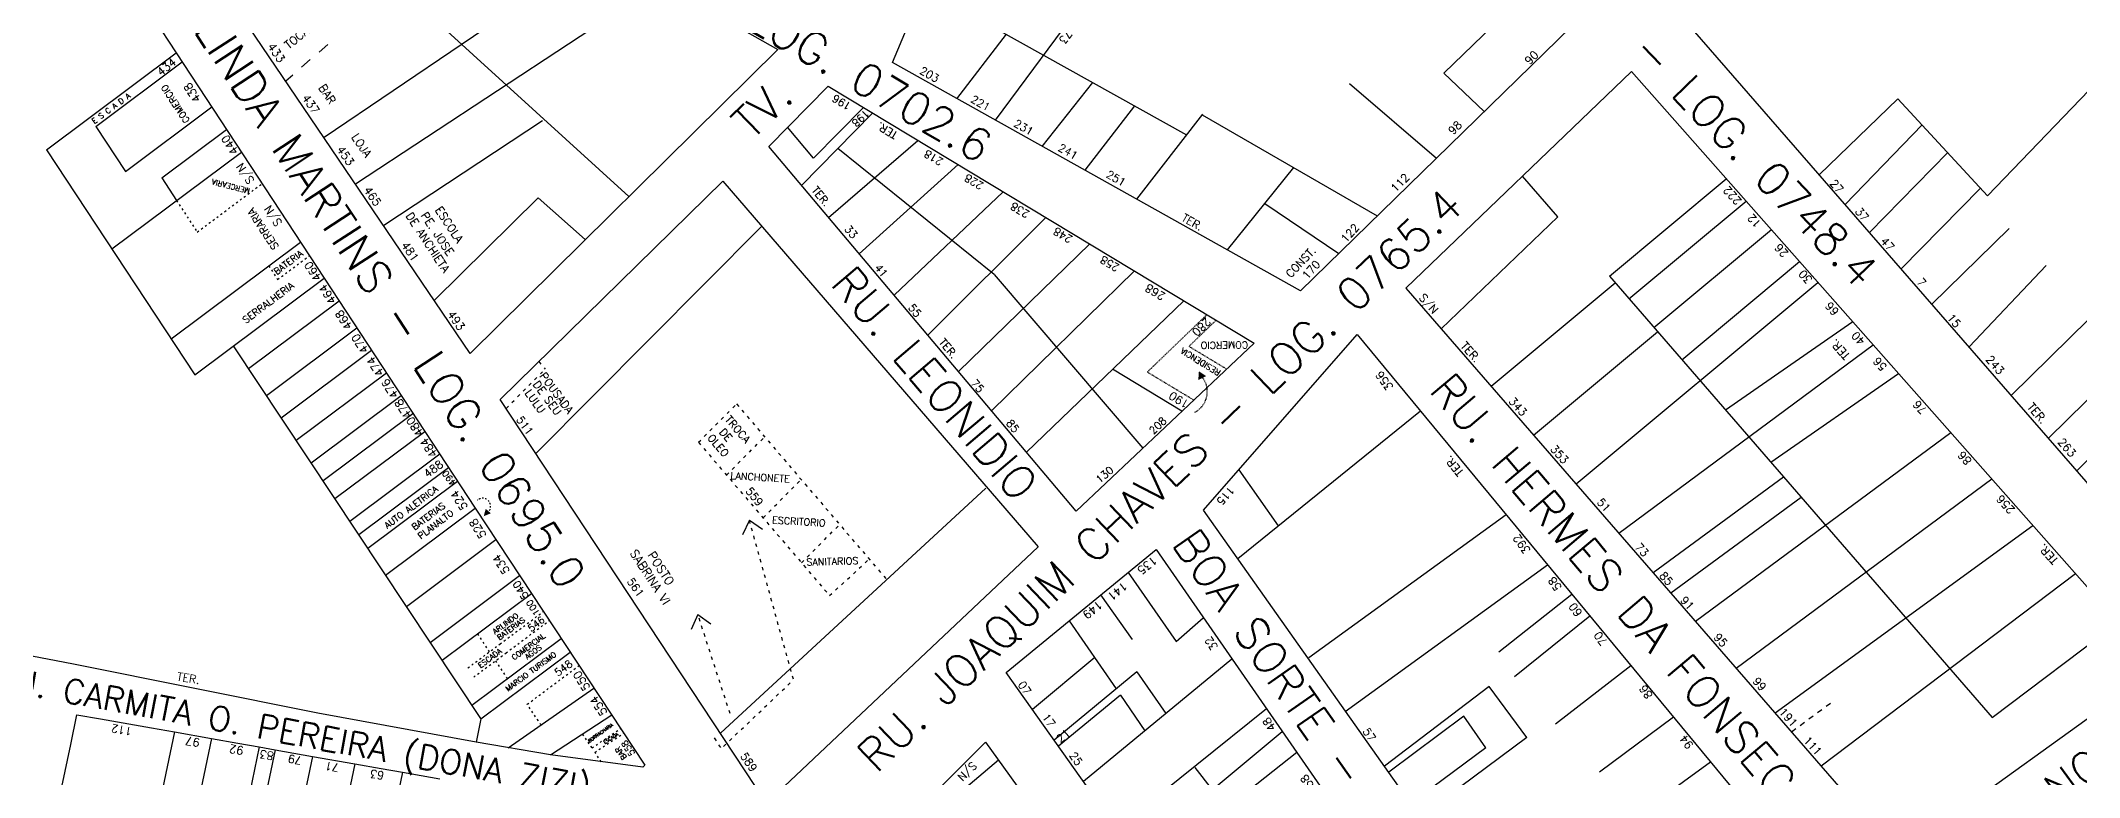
# Model space of a CAD drawing. Extents: x 714896 to 749292, y 8417558 to 8447149.
# Drawn here: x 739673.9 to 740052.2, y 8425195.8 to 8425332.4 of the extents above; entities that cross this region are included whole.
import ezdxf

# ---------------------------------------------------------------- set-up
doc = ezdxf.new("R2010")
doc.units = 0
doc.header["$MEASUREMENT"] = 0
doc.linetypes.add('ACAD_ISO03W100', pattern=[30, 12, -18])
for name, color, linetype in [('LOTE', 7, 'CONTINUOUS'), ('NUM-PORTA', 7, 'CONTINUOUS'), ('QUADRA', 6, 'CONTINUOUS'), ('TEXTO', 7, 'CONTINUOUS'), ('TEXTODERUA', 3, 'CONTINUOUS')]:
    doc.layers.add(name, color=color, linetype=linetype)
doc.styles.add('ROMANS', font='ROMANS.SHX', dxfattribs={"height": 1.5})

msp = doc.modelspace()

# ---------------------------------------------------------------- hatches: boundary and pattern name
at = {"layer": 'LOTE'}
h = msp.add_hatch(color=7, dxfattribs=at)
h.paths.add_polyline_path([(739888.85, 8425271.11), (739888.74, 8425269.49), (739890.2, 8425270.21)])
h.paths.add_polyline_path([(739887.67, 8425270.75), (739889.87, 8425271.83), (739889.68, 8425272.2), (739887.48, 8425271.13)], flags=9)
msp.add_hatch(color=7, dxfattribs=at).paths.add_polyline_path([(739756.14, 8425244.23), (739757.44, 8425244.76), (739756.49, 8425245.6)])

# ---------------------------------------------------------------- linework, layer by layer
at = {"layer": 'LOTE', "color": 7}
for p, q in [((739718.91, 8425361.88, 510.85), (739783.07, 8425303.5, 512.98)), ((739851.11, 8425317.66, 511.91), (739875.53, 8425350.68, 514.34)), ((739777.98, 8425349.3, 511.31), (739726.52, 8425314.43, 510.7)), ((739789, 8425343.08, 511.31), (739732.35, 8425305.83, 510.7)), ((739953.31, 8425344.8, 513.8), (739934.3, 8425326.36, 512.89)), ((739843.95, 8425321.66, 511.91), (739853.12, 8425333.61, 512.88)), ((740035.23, 8425303.65, 514.77), (740062.44, 8425331.97, 515.38)), ((739859.78, 8425312.82, 511.91), (739869.19, 8425324.63, 512.7)), ((739916.78, 8425324.49, 512.94), (739932.93, 8425310.63, 512.48)), ((739934.3, 8425326.36, 512.89), (739941.79, 8425319.27, 512.48)), ((739817.35, 8425310.65), (739826.59, 8425320.03, 513.55)), ((739876.92, 8425320.31, 512.6), (739867.67, 8425308.4, 511.91)), ((740003.96, 8425307.56, 514.27), (740018.57, 8425321.66, 514.75)), ((740018.57, 8425321.66, 514.75), (740035.23, 8425303.65, 514.77)), ((739767.05, 8425317.54, 511.02), (739737.56, 8425298.15, 510.7)), ((739817.35, 8425310.65), (739812.53, 8425316.36)), ((739815.09, 8425305.58, 512.72), (739828.3, 8425319, 513.55)), ((739889.53, 8425318.8, 512.82), (739877.27, 8425303.03, 511.91)), ((739889.44, 8425318.69, 512.74), (739921.95, 8425299.93, 512.48)), ((740023.05, 8425316.82, 514.76), (740008.76, 8425302.05, 514.27)), ((739820.11, 8425299.63, 512.72), (739836.71, 8425313.93, 513.55)), ((739850.84, 8425289.05, 513.38), (739821.83, 8425312.42, 513.3)), ((739825.81, 8425292.89, 512.72), (739844.18, 8425309.43, 513.55)), ((739894.15, 8425293.61, 511.91), (739906.46, 8425308.87, 512.93)), ((740027.83, 8425311.65, 514.77), (740013.28, 8425296.86, 514.27)), ((739832.27, 8425285.23, 512.72), (739852.51, 8425304.41, 513.55)), ((739965.03, 8425288.74, 513.25), (739986.73, 8425306.81, 513.27)), ((740033.93, 8425305.05, 514.77), (740019.16, 8425290.11, 514.27)), ((739746.96, 8425284.28, 510.7), (739766.21, 8425303.29, 513.01)), ((739766.21, 8425303.29, 512.04), (739774.98, 8425295.52, 512.98)), ((739901.08, 8425302.2, 512.49), (739914.8, 8425292.96, 512.48)), ((739968.65, 8425284.56, 513.25), (739990.4, 8425302.67, 513.27)), ((739765.85, 8425255.89, 510.56), (739807.68, 8425297.98, 514.18)), ((739838.52, 8425277.83, 512.72), (739860.46, 8425299.62, 513.55)), ((739973.29, 8425279.22, 513.25), (739995.09, 8425297.37, 513.27)), ((740039.24, 8425297.6, 514.75), (740024.89, 8425283.53, 514.27)), ((739868.59, 8425294.72, 513.55), (739844.22, 8425271.07, 512.72)), ((739876.88, 8425289.72, 513.55), (739850.39, 8425263.77, 512.72)), ((739978.49, 8425273.24, 513.25), (740000.34, 8425291.44, 513.27)), ((740046.07, 8425290.73, 514.74), (740031.78, 8425275.63, 514.27)), ((739850.84, 8425289.05, 513.38), (739878.44, 8425256.84, 514.34)), ((739943.1, 8425268.32, 513.23), (739966.11, 8425287.48, 513.25)), ((739958.84, 8425250.21, 513.23), (740003.74, 8425287.59, 513.27)), ((739886.05, 8425284.19, 513.55), (739856.86, 8425256.1, 512.72)), ((739950.97, 8425259.26, 513.23), (739973.98, 8425278.43, 513.25)), ((740010.19, 8425280.3, 513.27), (739986.59, 8425263.91, 513.34)), ((740054.02, 8425280.77, 514.69), (740039.62, 8425266.62, 514.27)), ((739966.81, 8425241.05, 513.23), (740014, 8425275.99, 513.27)), ((739994.98, 8425254.24, 513.36), (740018.7, 8425270.69, 513.27)), ((740060.92, 8425272.85, 514.69), (740046.52, 8425258.7, 514.27)), ((740066.18, 8425266.81, 514.69), (740051.78, 8425252.67, 514.27)), ((739981, 8425224.73, 513.23), (740028.37, 8425259.76, 513.27)), ((739903.65, 8425242.47), (739896.31, 8425252.85)), ((739973.13, 8425233.78, 513.23), (739997.36, 8425251.5, 513.39)), ((739800.05, 8425204, 510.56), (739849.29, 8425249.41, 514.18)), ((739976.41, 8425230.01, 513.23), (740000.64, 8425247.73, 513.39)), ((739988.53, 8425216.07, 513.23), (740036, 8425251.14, 513.27)), ((739995.77, 8425207.74, 513.23), (740043.62, 8425242.53, 513.27)), ((739875.7, 8425233.79, 526.37), (739884.61, 8425220.98, 518.79)), ((739915.99, 8425208.03, 514.78), (739953.55, 8425235.2, 516.45)), ((740004.31, 8425197.92, 513.23), (740051.54, 8425233.58, 513.27)), ((739876.5, 8425221.37, 521.3), (739870.65, 8425229.65, 526.37)), ((739944.54, 8425219.1, 516.05), (739958.04, 8425229.77, 516.81)), ((739884.61, 8425220.98, 518.79), (739889.64, 8425225.37, 514.87)), ((739947.44, 8425214.47, 516.06), (739961.4, 8425225.72, 516.81)), ((739864.77, 8425224.84, 526.35), (739873.49, 8425212.19, 521.33)), ((740036.08, 8425206.92), (740059.5, 8425224.59, 513.27)), ((739869.51, 8425218.01, 522.48), (739857.95, 8425208.4, 521.22)), ((739894.97, 8425217.69, 514.87), (739867.43, 8425195.03, 521.22)), ((739877.36, 8425215.38, 521.36), (739861.98, 8425202.71, 521.22)), ((739877.36, 8425215.38, 521.36), (739882.72, 8425207.61, 518.28)), ((739955.06, 8425205.71, 516.14), (739969.01, 8425216.53, 516.81)), ((739874.28, 8425211.04, 521.33), (739862.79, 8425201.57, 521.22)), ((739874.28, 8425211.04, 520.87), (739878.84, 8425204.42, 518.23)), ((739942.71, 8425212.64, 515.98), (739923.28, 8425197.89, 515.13)), ((739949.7, 8425203.19, 516.31), (739942.71, 8425212.64, 515.98)), ((739901.37, 8425208.48, 514.87), (739873.66, 8425186.24, 521.22)), ((739938.01, 8425207.11, 515.83), (739924.08, 8425196.75, 515.13)), ((739963.22, 8425196.83, 516.25), (739976.9, 8425206.99, 516.81)), ((739891.3, 8425193.49, 519.41), (739904.28, 8425204.3, 514.87)), ((739949.7, 8425203.19, 516.12), (739929.93, 8425188.48, 515.13)), ((739851.64, 8425198.96, 525.82), (739843.55, 8425192.14, 524.89)), ((739907, 8425200.38, 514.87), (739879.18, 8425178.47, 521.22)), ((739942.13, 8425201.29, 515.83), (739928.2, 8425190.93, 515.13)), ((739963.77, 8425184.15, 516.21), (739983.79, 8425198.68, 516.81)), ((739888.08, 8425197.63, 519.64), (739891.3, 8425193.49, 519.02))]:
    msp.add_line(p, q, dxfattribs=at)
at = {"layer": 'LOTE', "color": 7, "linetype": 'ACAD_ISO03W100', "ltscale": 0.005}
for p, q in [((739890.34, 8425281.61, 513.55), (739879.27, 8425270.96, 513.23)), ((739892.05, 8425280.58, 513.55), (739887, 8425275.72, 513.55))]:
    msp.add_line(p, q, dxfattribs=at)
at = {"layer": 'LOTE', "color": 7, "linetype": 'ACAD_ISO03W100', "ltscale": 0.05}
for p, q in [((739760.29, 8425264.22), (739767.53, 8425271.5)), ((739820.31, 8425229.49, 514.18), (739827.66, 8425236.27, 514.73))]:
    msp.add_line(p, q, dxfattribs=at)
at = {"layer": 'LOTE', "color": 7, "ltscale": 0.1}
for p, q in [((740002.02, 8425206.62, 513.29), (740002.83, 8425207.21, 513.31)), ((740003.63, 8425207.8, 513.32), (740004.44, 8425208.38, 513.33)), ((740005.24, 8425208.97, 513.34), (740006.05, 8425209.55, 513.34)), ((739998.81, 8425204.24, 513.23), (739999.61, 8425204.84, 513.25)), ((740000.42, 8425205.44, 513.27), (740001.22, 8425206.03, 513.28))]:
    msp.add_line(p, q, dxfattribs=at)
at = {"layer": 'LOTE', "color": 7, "flags": 128}
for points in [[(739837.78, 8425342.18), (739886.53, 8425314.94)], [(739933.84, 8425278.97), (739955.48, 8425299.74), (739948.92, 8425307.29)], [(739805.43, 8425243.49), (739804.17, 8425240.76)], [(739805.43, 8425243.49), (739807.85, 8425241.81)], [(739795.88, 8425225.97), (739794.62, 8425223.24)], [(739795.88, 8425225.97), (739798.29, 8425224.29)]]:
    msp.add_lwpolyline(points, dxfattribs=at)
at = {"layer": 'LOTE', "color": 7, "ltscale": 0.1}
for points in [[(739725.57, 8425330.3), (739727.22, 8425331.68)], [(739722.31, 8425327.51), (739723.94, 8425328.91)], [(739719.39, 8425324.94), (739720.71, 8425326.11)]]:
    msp.add_lwpolyline(points, dxfattribs=at)
at = {"layer": 'LOTE', "color": 7, "linetype": 'CONTINUOUS', "elevation": 510, "flags": 128}
for points in [[(739675.01, 8425312.18), (739699.06, 8425330.14)], [(739684.12, 8425316.5), (739700.16, 8425328.47)], [(739689.65, 8425308.16), (739705.68, 8425320.13)], [(739684.12, 8425316.5), (739689.65, 8425308.16)], [(739696.37, 8425306.95), (739708.4, 8425315.93)], [(739675.01, 8425312.18), (739702.52, 8425270.44)], [(739687.12, 8425293.82), (739711.15, 8425311.76)], [(739696.37, 8425306.95), (739699.12, 8425302.78)], [(739698.12, 8425277.12), (739722.13, 8425295.04)], [(739702.52, 8425270.44), (739726.53, 8425288.36)], [(739712.48, 8425271.64), (739729.27, 8425284.18)], [(739715.8, 8425266.64), (739732.57, 8425279.17)], [(739755.57, 8425206.71), (739709.71, 8425275.81)], [(739718.56, 8425262.48), (739735.31, 8425274.99)], [(739721.32, 8425258.31), (739738.06, 8425270.81)], [(739724.09, 8425254.15), (739740.81, 8425266.63)], [(739726.3, 8425250.82), (739743, 8425263.29)], [(739728.51, 8425247.49), (739745.2, 8425259.95)], [(739731.27, 8425243.32), (739747.95, 8425255.77)], [(739732.93, 8425240.82), (739749.59, 8425253.26)], [(739734.59, 8425238.32), (739751.24, 8425250.75)], [(739737.91, 8425233.32), (739754.54, 8425245.74)], [(739741.78, 8425227.49), (739758.38, 8425239.89)], [(739746.2, 8425220.83), (739762.78, 8425233.21)], [(739748.41, 8425217.5), (739765, 8425229.88)], [(739753.94, 8425209.17), (739770.49, 8425221.53)], [(739755.56, 8425206.64), (739772.16, 8425219.03)], [(739760.66, 8425201.25), (739776.58, 8425212.36)], [(739755.56, 8425206.64), (739754.73, 8425202.31)], [(739768.53, 8425199.94), (739779.9, 8425207.36)]]:
    msp.add_lwpolyline(points, dxfattribs=at)
at = {"layer": 'LOTE', "color": 7, "linetype": 'ACAD_ISO03W100', "ltscale": 0.03, "elevation": 510, "flags": 128}
for points in [[(739702.97, 8425296.93), (739714.99, 8425305.91)], [(739699.12, 8425302.78), (739702.97, 8425296.93)], [(739716.23, 8425290.64), (739717.88, 8425288.13)], [(739717.88, 8425288.13), (739723.78, 8425292.54)], [(739759.16, 8425220.54), (739767.2, 8425226.54)], [(739757.22, 8425219.09), (739755.01, 8425222.42)], [(739760.28, 8425218.88), (739768.32, 8425224.88)], [(739753.18, 8425216.08), (739759.16, 8425220.54)], [(739754.26, 8425214.38), (739760.28, 8425218.88)], [(739760.55, 8425214.1), (739758.34, 8425217.43)], [(739764.21, 8425209.35), (739773.82, 8425216.53)], [(739766.76, 8425205.51), (739764.21, 8425209.35)], [(739776.22, 8425201.27), (739774.51, 8425203.84)], [(739776.22, 8425201.27), (739781.59, 8425204.88)], [(739776.77, 8425200.43), (739782.1, 8425204.02)], [(739777.93, 8425198.69), (739776.77, 8425200.43)]]:
    msp.add_lwpolyline(points, dxfattribs=at)
at = {"layer": 'LOTE', "color": 7, "linetype": 'CONTINUOUS', "flags": 128}
for points in [[(739965.03, 8425288.74), (740036.08, 8425206.92)], [(739929.96, 8425263.71), (739896.07, 8425236.35)], [(739945.9, 8425244.45), (739909.28, 8425217.98)], [(739698.71, 8425204.21), (739693.86, 8425180.92)], [(739705.61, 8425203), (739701.67, 8425184.1)], [(739714.47, 8425201.43), (739710.53, 8425182.54)], [(739717.42, 8425200.91), (739713.49, 8425182.02)], [(739724.32, 8425199.69), (739720.38, 8425180.8)], [(739732.19, 8425198.3), (739728.26, 8425179.41)], [(739741.06, 8425196.73), (739737.91, 8425181.62)]]:
    msp.add_lwpolyline(points, dxfattribs=at)
at = {"layer": 'LOTE', "color": 7, "linetype": 'ACAD_ISO03W100', "ltscale": 0.005, "flags": 128}
for points, elevation in [([(739893.98, 8425271.52), (739887, 8425275.72)], 513.55), ([(739887.89, 8425265.77), (739879.27, 8425270.96)], 514.34)]:
    msp.add_lwpolyline(points, dxfattribs=dict(at, elevation=elevation))
at = {"layer": 'LOTE', "color": 7, "linetype": 'ACAD_ISO03W100', "ltscale": 0.05, "flags": 128}
for points in [[(739766.34, 8425272.89), (739767.53, 8425271.5)], [(739798.92, 8425203.1), (739800.18, 8425201.1), (739813.62, 8425213.9), (739805.43, 8425243.49)], [(739801.86, 8425207.61), (739795.88, 8425225.97)]]:
    msp.add_lwpolyline(points, dxfattribs=at)
at = {"layer": 'LOTE', "color": 7, "flags": 128}
for points, elevation in [([(739885.71, 8425263.71), (739872.83, 8425271.47)], 514.34), ([(739942.13, 8425201.29), (739938.01, 8425207.11)], 515.83)]:
    msp.add_lwpolyline(points, dxfattribs=dict(at, elevation=elevation))
at = {"layer": 'LOTE', "color": 7, "linetype": 'ACAD_ISO03W100', "ltscale": 0.05, "elevation": 514.18, "flags": 128}
for points in [[(739795.99, 8425257.93), (739803.06, 8425265.04)], [(739803.06, 8425265.04), (739830.91, 8425232.47)], [(739795.99, 8425257.93), (739820.31, 8425229.49)], [(739801.19, 8425251.85), (739808.26, 8425258.96)], [(739807.97, 8425243.93), (739815.03, 8425251.04)], [(739815.11, 8425235.57), (739822.18, 8425242.68)]]:
    msp.add_lwpolyline(points, dxfattribs=at)
at = {"layer": 'LOTE', "color": 7, "linetype": 'ACAD_ISO03W100', "ltscale": 0.006}
msp.add_arc((739886.12, 8425267.32), 4.29, 297.8256, 42.1212, dxfattribs=at)
at = {"layer": 'LOTE', "color": 7, "linetype": 'ACAD_ISO03W100', "ltscale": 0.02}
msp.add_arc((739755.91, 8425246.05), 1.5, 306.7409, 131.5923, dxfattribs=at)
at = {"layer": 'QUADRA', "linetype": 'CONTINUOUS', "elevation": 510}
msp.add_lwpolyline([(739626.69, 8425440.34), (739661.71, 8425386.96), (739699.06, 8425330.14), (739726.53, 8425288.36), (739754.54, 8425245.74), (739786.03, 8425198.08), (739785.68, 8425197.66), (739768.53, 8425199.94), (739754.73, 8425202.31), (739725.34, 8425207.67), (739679.99, 8425216.8), (739633.24, 8425225.77), (739528.69, 8425269.38), (739544.31, 8425295.79), (739561.2, 8425325.42), (739586.54, 8425369.89), (739610.31, 8425411.59), (739626.69, 8425440.34)], close=True, dxfattribs=at)
at = {"layer": 'QUADRA', "color": 6}
for points in [[(739894.89, 8425403.92), (739960.52, 8425337.51), (739907.69, 8425286.04), (739831.97, 8425328.35), (739871.55, 8425422.52), (739894.89, 8425403.92)], [(739681.49, 8425380.86), (739697.36, 8425394.81), (739810.73, 8425330.81), (739753.62, 8425274.43), (739681.49, 8425380.86)], [(739809.03, 8425312.8), (739820.03, 8425323.99), (739899.08, 8425276.34), (739866.1, 8425245.17), (739809.03, 8425312.8)], [(739969.14, 8425326.69), (739927.28, 8425286.51), (740018.65, 8425181.43), (740066.94, 8425216.18), (739969.14, 8425326.69)], [(739800.5, 8425306.36), (739859.01, 8425238.52), (739808.61, 8425191.02), (739759.19, 8425265.89), (739800.5, 8425306.36)], [(740006.76, 8425170.94), (739964.34, 8425139.83), (739889.72, 8425245.33), (739918.25, 8425277.9), (740006.76, 8425170.94)], [(739953.13, 8425133.95), (739925.84, 8425112.65), (739853.1, 8425215.23), (739880.94, 8425238.07), (739953.13, 8425133.95)], [(739849.22, 8425202.31), (739918.2, 8425106.54), (739888.23, 8425085.18), (739823.44, 8425176.53), (739849.22, 8425202.31)]]:
    msp.add_lwpolyline(points, close=True, dxfattribs=at)
at = {"layer": 'QUADRA', "color": 6, "linetype": 'CONTINUOUS'}
msp.add_lwpolyline([(739977.96, 8425337.41), (740016.12, 8425370.29), (740062.44, 8425331.97), (740126.56, 8425258.2), (740078.03, 8425222.53), (739977.96, 8425337.41)], close=True, dxfattribs=at)
at = {"layer": 'QUADRA', "linetype": 'CONTINUOUS'}
msp.add_lwpolyline([(739677.84, 8425194.04), (739679.47, 8425201.89), (739680.62, 8425207.41), (739680.62, 8425207.41), (739685.03, 8425206.63), (739689.21, 8425205.89), (739694.47, 8425204.96), (739698.71, 8425204.21), (739705.61, 8425203), (739710.48, 8425202.14), (739714.47, 8425201.43), (739717.42, 8425200.91), (739724.32, 8425199.69), (739732.19, 8425198.3), (739737.12, 8425197.43), (739741.06, 8425196.73), (739747.95, 8425195.52)], dxfattribs=at)

# ---------------------------------------------------------------- texts
at = {"layer": 'NUM-PORTA', "color": 7, "style": 'ROMANS'}
for s, height, rotation, p in [('173', 1.452, 232.0097, (739865.08, 8425335.51)), ('433', 1.505, 304.621, (739715.93, 8425331.35)), ('434', 1.5, 38.9889, (739696.22, 8425325.74)), ('203', 1.452, 330.1302, (739836.87, 8425326.44)), ('90', 1.485, 45.2733, (739950.21, 8425327.85)), ('COMERCIO', 1.2, 123.3259, (739701.64, 8425317.62)), ('438', 1.5, 123.3259, (739703.7, 8425321.56)), ('E S C A D A', 1, 36.3573, (739683.86, 8425316.95)), ('437', 1.505, 304.6203, (739722.33, 8425321.82)), ('196', 1.424, 149.0839, (739824.48, 8425320.65)), ('221', 1.452, 330.1302, (739846.35, 8425321.14)), ('198', 1.4, 222.9686, (739826.92, 8425319.76)), ('231', 1.452, 329.8704, (739854.36, 8425316.64)), ('98', 1.485, 45.2733, (739936.02, 8425314.85)), ('440', 1.5, 123.3259, (739710.68, 8425311.88)), ('453', 1.505, 304.6152, (739728.77, 8425312.25)), ('218', 1.424, 149.0839, (739841.54, 8425310.37)), ('241', 1.452, 329.8495, (739862.59, 8425312.17)), ('S/N', 1.5, 123.4847, (739713.63, 8425306.47)), ('251', 1.452, 329.8495, (739871.5, 8425307.19)), ('MERCEARIA', 1, 165.57, (739712.83, 8425304.98)), ('465', 1.506, 304.6115, (739733.77, 8425304.73)), ('228', 1.423, 149.051, (739849.02, 8425305.89)), ('112', 1.485, 45.2272, (739925.35, 8425304.19)), ('222', 1.485, 132.3944, (739989.69, 8425302.78)), ('27', 1.498, 310.8261, (740005.82, 8425305.88)), ('SERRARIA', 1.4, 123.3259, (739718.18, 8425294.23)), ('S/N', 1.5, 123.4847, (739718.79, 8425298.61)), ('238', 1.423, 149.0537, (739857.57, 8425300.64)), ('37', 1.497, 310.8397, (740010.52, 8425300.69)), ('33', 1.435, 309.7663, (739822.96, 8425297.45)), ('248', 1.422, 149.0218, (739865.52, 8425296)), ('122', 1.478, 47.4971, (739916.15, 8425294.84)), ('12', 1.485, 132.387, (739993.32, 8425298.55)), ('481', 1.507, 304.5866, (739740.74, 8425294.49)), ('26', 1.485, 132.4244, (739998.36, 8425293.05)), ('47', 1.498, 310.8349, (740015.24, 8425295.17)), ('460', 1.5, 123.3259, (739726.09, 8425288.44)), ('41', 1.435, 309.7663, (739828.55, 8425290.26)), ('258', 1.422, 149.0282, (739874.23, 8425290.72)), ('170', 1.478, 47.4971, (739908.94, 8425288.05)), ('30', 1.485, 132.4494, (740002.83, 8425288.18)), ('464', 1.5, 123.3259, (739728.84, 8425284.17)), ('268', 1.5, 149.0282, (739882.77, 8425285.42)), ('7', 1.5, 310.8432, (740021.98, 8425287.57)), ('468', 1.5, 123.3259, (739731.83, 8425279.42)), ('493', 1.512, 304.4918, (739749.29, 8425281.71)), ('55', 1.435, 309.7663, (739834.8, 8425282.85)), ('66', 1.485, 132.4105, (740007.75, 8425282.25)), ('280', 1.5, 223.687, (739890.22, 8425281.2, -0.01)), ('40', 1.485, 132.4136, (740012.63, 8425276.75)), ('15', 1.499, 310.8316, (740027.58, 8425280.97)), ('470', 1.5, 123.3259, (739734.85, 8425275.02)), ('474', 1.5, 123.3259, (739737.7, 8425270.77)), ('356', 1.505, 126.8676, (739925.02, 8425268.22)), ('56', 1.485, 132.3918, (740016.64, 8425272)), ('476', 1.5, 123.3259, (739740.4, 8425266.66)), ('75', 1.432, 309.7218, (739846.45, 8425268.87)), ('190', 1.5, 148.4941, (739887.17, 8425265.42, -0.01)), ('478', 1.5, 123.3259, (739742.85, 8425262.93)), ('76', 1.485, 132.4188, (740024.03, 8425263.98)), ('480', 1.5, 123.3259, (739745.04, 8425259.61)), ('85', 1.431, 309.73, (739852.98, 8425261.42)), ('208', 1.395, 43.4214, (739880.39, 8425259.29)), ('484', 1.5, 123.3259, (739747.61, 8425255.69)), ('86', 1.485, 132.4188, (740032.36, 8425254.56)), ('488', 1.5, 36.1735, (739745.68, 8425251.26)), ('490', 1.2, 126.1735, (739751.09, 8425250.37)), ('130', 1.395, 40.3835, (739870.42, 8425250.23)), ('AUTO ALETRICA', 1.2, 36.9575, (739738.24, 8425241.84)), ('524', 1.5, 122.7282, (739753.24, 8425245.94)), ('256', 1.485, 132.4188, (740040.39, 8425245.49)), ('BATERIAS ', 1.2, 36.9575, (739743.33, 8425241.56, -510)), ('PLANALTO', 1.2, 36.9575, (739744.46, 8425239.9, -510)), ('51', 1.481, 311.9566, (739962.6, 8425246.74)), ('528', 1.5, 122.7282, (739756.69, 8425240.71)), ('392', 1.505, 126.0789, (739950.5, 8425237.91)), ('534', 1.5, 122.7282, (739761.03, 8425234.1)), ('135', 1.518, 218.1762, (739880.33, 8425236.91)), ('73', 1.481, 312.0227, (739969.67, 8425238.44)), ('58', 1.505, 126.0789, (739956.26, 8425231.08)), ('85', 1.481, 312.0078, (739974.18, 8425233.11)), ('540', 1.4, 122.7282, (739764.53, 8425229.42)), ('141', 1.527, 219.1757, (739874.79, 8425232.12)), ('91', 1.481, 312.0078, (739978.07, 8425228.55)), ('ARLINDO', 1, 36.3573, (739758.24, 8425222.28)), ('BATERIAS', 1, 36.3573, (739759.05, 8425221.18)), ('100', 1.2, 122.7282, (739766.59, 8425226.29)), ('546', 1.3, 38.2103, (739764.96, 8425222.7)), ('149', 1.529, 219.4232, (739870.16, 8425228.68)), ('60', 1.502, 126.0756, (739960.1, 8425226.27)), ('COMERCIAL', 1, 36.3573, (739761.77, 8425217.47)), ('32', 1.487, 124.9287, (739892.49, 8425219.99)), ('70', 1.501, 126.073, (739964.76, 8425220.93)), ('95', 1.5, 311.9837, (739984.25, 8425221.71)), ('ESCADA', 1, 36.3573, (739755.54, 8425216)), ('MARCIO TURISMO', 1, 36.3573, (739760.63, 8425211.67, 510)), ('AGOS', 1, 36.3573, (739764.21, 8425217.6)), ('548', 1.4, 36.602, (739769.89, 8425214.43)), ('550', 1.5, 122.3919, (739775.95, 8425212.46)), ('99', 1.481, 311.9837, (739991.51, 8425213.55)), ('554', 1.5, 124.0623, (739779.15, 8425207.85)), ('07', 1.474, 305.6562, (739855.18, 8425212.97)), ('86', 1.501, 126.0716, (739973.18, 8425211.04)), ('17', 1.469, 305.2856, (739859.67, 8425206.97)), ('48', 1.486, 124.8133, (739903.24, 8425205.01)), ('191', 1.482, 311.9778, (739996.41, 8425207.84)), ('112', 1.5, 170.181, (739690.95, 8425205.01, 509.61)), ('97', 1.546, 170.6955, (739703.53, 8425202.94, 509.61)), ('558', 1.2, 124.0623, (739784.28, 8425200.24)), ('21', 1.5, 39.999, (739863.16, 8425202.06)), ('57', 1.492, 304.652, (739919.14, 8425204.33)), ('94', 1.501, 126.0629, (739980.7, 8425201.74)), ('111', 1.482, 311.9704, (740000.93, 8425202.56)), ('92', 1.546, 170.6955, (739711.65, 8425201.47, 509.61)), ('83', 1.526, 170.5441, (739717.27, 8425200.46, 509.61)), ('79', 1.492, 170.1904, (739722.47, 8425199.61, 509.61)), ('71', 1.492, 170.1904, (739729.37, 8425198.28, 509.61)), ('589', 1.459, 304.4081, (739803.66, 8425199.75)), ('S/N', 1.445, 224.7687, (739846.76, 8425198.81)), ('25', 1.469, 305.2856, (739864.72, 8425199.85)), ('63', 1.492, 170.1904, (739737.73, 8425196.81, 509.61)), ('58', 1.486, 124.8431, (739910.24, 8425194.4))]:
    msp.add_text(s, height=height, rotation=rotation, dxfattribs=at).set_placement(p)
at = {"layer": 'NUM-PORTA', "style": 'ROMANS'}
for s, height, rotation, p in [('S/N', 1.48, 311.8701, (739929.59, 8425284.67, -513.23)), ('243', 1.498, 310.8545, (740034.79, 8425273.25, -514.27)), ('343', 1.48, 311.8701, (739946.24, 8425265.48, -513.23)), ('511', 1.457, 305.641, (739762.07, 8425262.14)), ('353', 1.48, 311.8701, (739953.95, 8425256.62, -513.23)), ('263', 1.498, 310.8545, (740048.13, 8425257.94, -514.27)), ('559', 1.457, 309.1711, (739804.63, 8425248.85)), ('115', 1.456, 228.0568, (739894.53, 8425249.9)), ('561', 1.457, 305.641, (739782.62, 8425232.12))]:
    msp.add_text(s, height=height, rotation=rotation, dxfattribs=at).set_placement(p)
at = {"layer": 'TEXTO', "style": 'ROMANS'}
for s, height, rotation, p in [('TOCA DO BENE', 1.5184, 39.3147, (739719.94, 8425330.76)), ('BAR', 1.513, 303.6852, (739725.39, 8425323.71)), ('TER.', 1.427, 149.1876, (739833.1, 8425315.33)), ('LOJA', 1.515, 303.6593, (739731.53, 8425314.55)), ('PE. JOSE', 1.5, 303.5086, (739744.37, 8425300.02)), ('ESCOLA', 1.5, 303.5086, (739747.03, 8425301.04)), ('DE ANCHIETA', 1.5, 303.5086, (739741.57, 8425299.95)), ('TER.', 1.451, 329.8549, (739885.5, 8425299.16)), ('BATERIA', 1.2, 36.9196, (739717.73, 8425288.95)), ('CONST.', 1.46, 46.1838, (739905.88, 8425288.33)), ('SERRALHERIA', 1.3, 36.9196, (739711.98, 8425279.89)), ('TER.', 1.432, 309.7301, (739840.52, 8425276.44)), ('RESIDENCIA', 1.1, 148.4796, (739892.99, 8425271.16)), ('COMERCIO', 1.3, 180.3589, (739897.98, 8425276.63)), ('TER.', 1.48, 311.8701, (739937.33, 8425275.73, -513.23)), ('TER.', 1.484, 132.0466, (740009.8, 8425274.1)), ('POUSADA', 1.459, 306.4894, (739766.42, 8425270.21)), ('LULU', 1.457, 305.641, (739763.67, 8425267.08)), ('DE SEU', 1.458, 306.2681, (739765.17, 8425268.68)), ('TROCA ', 1.4, 310.8009, (739800.82, 8425262.1)), ('TER.', 1.498, 310.8545, (740042.49, 8425264.42, -514.27)), ('OLEO', 1.4, 310.8009, (739797.55, 8425258.7)), (' DE', 1.4, 310.8009, (739799.12, 8425260.49)), ('TER.', 1.456, 129.2982, (739938.07, 8425252.41)), ('LANCHONETE', 1.3, 356.6024, (739801.88, 8425251.12)), ('ESCRITORIO', 1.3, 356.6024, (739809.62, 8425242.88)), ('SABRINA VI', 1.6, 303.0284, (739783.16, 8425237.4)), ('POSTO', 1.6, 303.0284, (739786.47, 8425237.02)), ('SANITARIOS', 1.3, 1.6348, (739816.03, 8425235.05)), ('TER.', 1.485, 132.2927, (740048.46, 8425236.15)), ('TER.', 1.5, 350.5634, (739699.12, 8425213.79, 509.61)), ('BORRACHARIA', 0.6, 35.4736, (739775.75, 8425202.21, 510)), ('ESCADA', 0.6, 32.6733, (739778.62, 8425201.98, 510)), ('BAR', 1, 125.4736, (739782.74, 8425199.5))]:
    msp.add_text(s, height=height, rotation=rotation, dxfattribs=at).set_placement(p)
at = {"layer": 'TEXTO', "color": 7, "style": 'ROMANS'}
msp.add_text('TER.', height=1.435, rotation=309.7663, dxfattribs=at).set_placement((739816.88, 8425304.65))
at = {"layer": 'TEXTODERUA', "style": 'ROMANS'}
for s, height, rotation, p in [('RU. HERMES DA FONSECA - LOG. 0702.6', 6, 329.7347, (739701.72, 8425394.88)), ('RU. FRANCO CARDOSO - LOG. 0748.4  ', 6, 313.831, (739903.18, 8425398.57)), ('AV. DEOLINDA MARTINS - LOG. 0695.0', 6, 303.1737, (739684.73, 8425361.19)), ('TV.', 6, 44.2998, (739805.85, 8425313.74)), ('RU. JOAQUIM CHAVES - LOG. 0765.4', 6, 43.8269, (739829.04, 8425196.37)), ('RU. LEONIDIO   ', 6, 310.2827, (739820.24, 8425287.31)), ('RU. HERMES DA FONSECA', 6, 310.1762, (739931.34, 8425267.5)), ('BOA SORTE - LOG. 0705.0', 6, 304.8343, (739883.65, 8425239.12)), ('RU. BOA ESPERANCA - LOG. 0700.0', 6, 36.378, (739993.92, 8425149.86)), ('RU. CARMITA O. PEREIRA (DONA ZIZI)', 4.5, 349.4518, (739664.67, 8425212.29))]:
    msp.add_text(s, height=height, rotation=rotation, dxfattribs=at).set_placement(p)

doc.saveas('drawing.dxf')
